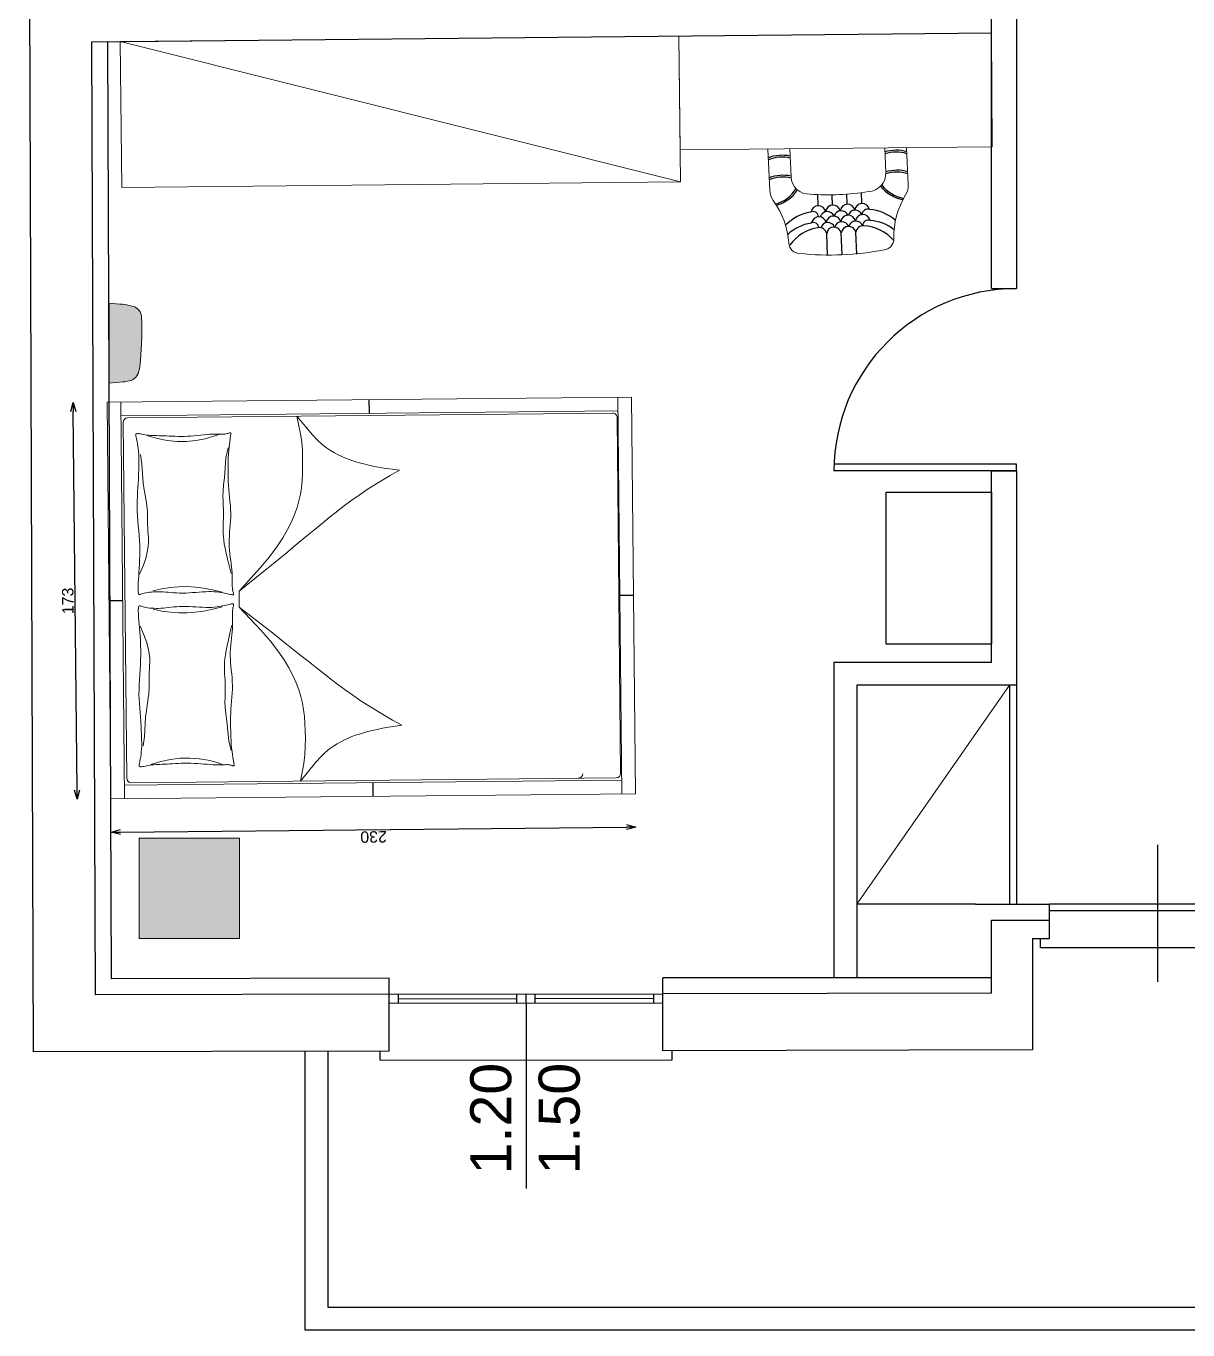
# Model space of a CAD drawing. Header units: centimetres. Extents: x 12341 to 13908, y -2402 to -1040.
# Drawn here: x 12341 to 12850, y -2402 to -1830 of the extents above; entities that cross this region are included whole.
import ezdxf

# ---------------------------------------------------------------- set-up
doc = ezdxf.new("R2010")
doc.units = ezdxf.units.CM
doc.linetypes.add('CONTINUA', pattern=[0])
for name, color, linetype in [('arredi', 2, 'Continuous'), ('ARREDO', 1, 'Continuous'), ('PROSP', 1, 'Continuous'), ('prosp1', 1, 'Continuous'), ('prospMURI', 7, 'Continuous'), ('RETINI', 254, 'Continuous'), ('retino_cristallo', 125, 'Continuous'), ('testi', 71, 'Continuous')]:
    doc.layers.add(name, color=color, linetype=linetype)
for name, color, linetype, lineweight in [('Linee-02', 1, 'Continuous', 9), ('Linee-04', 6, 'Continuous', 30), ('Quote', 5, 'Continuous', 5)]:
    doc.layers.add(name, color=color, linetype=linetype, lineweight=lineweight)
doc.styles.get("Standard").update_dxf_attribs({"font": 'verdana.ttf'})
doc.styles.add('stile1', font='arial.ttf')
doc.styles.add('testi-1', font='arial.ttf')
doc.dimstyles.new('INTERNE', dxfattribs={"dimtxt": 0.15, "dimasz": 0.25, "dimexe": 0.1, "dimexo": 0.5, "dimgap": 0.05, "dimtad": 0, "dimrnd": 0.01, "dimzin": 0, "dimdsep": 46, "dimtxsty": 'stile1', "dimblk": 'NONE', "dimcen": 0.09, "dimse1": 1, "dimse2": 1, "dimsd1": 1, "dimsd2": 1, "dimclrd": 1, "dimclrt": 1, "dimadec": 0, "dimazin": 0, "dimtfac": 1, "dimtofl": 0, "dimtmove": 0, "dimatfit": 3, "dimldrblk": 'NONE', "dimfxl": 1, "dimtolj": 1, "dimtzin": 0, "dimarcsym": 0})
doc.dimstyles.new('QE', dxfattribs={"dimtxt": 5, "dimasz": 4, "dimexe": 0.1, "dimexo": 0.2, "dimtad": 1, "dimtxsty": 'testi-1', "dimblk": 'OPEN30', "dimcen": 2, "dimse1": 1, "dimse2": 1, "dimadec": 1, "dimazin": 0, "dimtfac": 1, "dimtmove": 0, "dimatfit": 3, "dimfxl": 1, "dimarcsym": 0})

# ---------------------------------------------------------------- blocks, each defined once
blk = doc.blocks.new('*D282')
at = {"layer": 'Defpoints', "color": 0, "lineweight": 5, "transparency": 16777216}
for p in [(12376.7, -1836.76), (12390.02, -1836.71), (12378.2, -2247.77)]:
    blk.add_point(p, dxfattribs=at)
at = {"layer": 'Linee-04', "color": 1, "transparency": 16777216, "insert": (12391, -2103.82), "char_height": 0.15, "attachment_point": 5, "rotation": 90, "style": 'stile1'}
blk.add_mtext('\\A1;411.01', dxfattribs=at)
blk = doc.blocks.new('_None')
blk = doc.blocks.new('*D308')
at = {"layer": 'Defpoints', "color": 0, "lineweight": 5, "transparency": 16777216}
for p in [(12472.9, -2279.59), (12489.07, -2279.56), (12473.11, -2391.79)]:
    blk.add_point(p, dxfattribs=at)
at = {"layer": 'Quote', "color": 1, "transparency": 16777216, "insert": (12489.18, -2335.66), "char_height": 0.15, "attachment_point": 5, "rotation": 90, "style": 'stile1'}
blk.add_mtext('\\A1;1.10', dxfattribs=at)
blk = doc.blocks.new('_Open30')
at = {"color": 0, "linetype": 'ByBlock', "lineweight": -2}
for p, q in [((-1, 0.27), (0, 0)), ((0, 0), (-1, -0.27)), ((0, 0), (-1, 0))]:
    blk.add_line(p, q, dxfattribs=at)
blk = doc.blocks.new('*D206')
at = {"layer": 'Defpoints', "color": 0, "lineweight": 5, "transparency": 16777216}
for p in [(195.72, 214), (7.1, -16), (195.72, -16)]:
    blk.add_point(p, dxfattribs=at)
at = {"layer": 'testi', "color": 0, "lineweight": -2, "transparency": 16777216}
blk.add_line((7.1, 210), (7.1, -12), dxfattribs=at)
at = {"layer": 'testi', "color": 0, "lineweight": -2, "transparency": 16777216, "xscale": 4, "yscale": 4, "zscale": 4}
for p, rotation in [((7.1, 214), 90), ((7.1, -16), 270)]:
    blk.add_blockref('_Open30', p, dxfattribs=dict(at, rotation=rotation))
at = {"layer": 'testi', "color": 0, "transparency": 16777216, "insert": (3.92, 99), "char_height": 5, "attachment_point": 5, "rotation": 90, "style": 'testi-1'}
blk.add_mtext('230', dxfattribs=at)
blk = doc.blocks.new('*D242')
at = {"layer": 'Defpoints', "color": 0, "lineweight": 5, "transparency": 16777216}
for p in [(195.72, 228.86), (21.72, 214), (195.72, 214)]:
    blk.add_point(p, dxfattribs=at)
at = {"layer": 'testi', "color": 0, "lineweight": -2, "transparency": 16777216}
blk.add_line((25.72, 228.86), (191.72, 228.86), dxfattribs=at)
at = {"layer": 'testi', "color": 0, "lineweight": -2, "transparency": 16777216, "xscale": 4, "yscale": 4, "zscale": 4, "rotation": 180}
blk.add_blockref('_Open30', (21.72, 228.86), dxfattribs=at)
at = {"layer": 'testi', "color": 0, "lineweight": -2, "transparency": 16777216, "xscale": 4, "yscale": 4, "zscale": 4}
blk.add_blockref('_Open30', (195.72, 228.86), dxfattribs=at)
at = {"layer": 'testi', "color": 0, "transparency": 16777216, "insert": (108.72, 232.04), "char_height": 5, "attachment_point": 5, "style": 'testi-1'}
blk.add_mtext('173', dxfattribs=at)
blk = doc.blocks.new('A$C3387154C')
at = {"layer": 'Linee-02'}
for p, q in [((0, 198), (0, -14.62)), ((158, 200), (2, 200)), ((7.15, 194.45), (7, 194.32)), ((7.37, 194.51), (7.15, 194.45)), ((7.68, 194.52), (7.37, 194.51)), ((8.07, 194.47), (7.68, 194.52)), ((8.54, 194.38), (8.07, 194.47)), ((151.46, 194.38), (151.93, 194.47)), ((151.93, 194.47), (152.32, 194.52)), ((152.32, 194.52), (152.63, 194.51)), ((152.63, 194.51), (152.85, 194.45)), ((152.85, 194.45), (153, 194.32)), ((160, 198), (160, -14.62)), ((6.91, 194.11), (6.89, 193.81)), ((6.89, 193.81), (6.92, 193.42)), ((7, 194.32), (6.91, 194.11)), ((6.92, 193.42), (7, 192.96)), ((7, 192.96), (7.1, 192.43)), ((7.1, 192.43), (7.22, 191.84)), ((7.22, 191.84), (7.35, 191.18)), ((7.35, 191.18), (7.48, 190.48)), ((7.48, 190.48), (7.6, 189.73)), ((7.6, 189.73), (7.69, 188.94)), ((7.69, 188.94), (7.76, 188.12)), ((9.18, 185.02), (7.87, 189.32)), ((9.11, 194.25), (8.54, 194.38)), ((9.78, 194.11), (9.11, 194.25)), ((10.55, 193.95), (9.78, 194.11)), ((11.42, 193.79), (10.55, 193.95)), ((12.39, 193.63), (11.42, 193.79)), ((13.47, 193.49), (12.39, 193.63)), ((14.65, 193.38), (13.47, 193.49)), ((15.93, 193.3), (14.65, 193.38)), ((17.31, 193.27), (15.93, 193.3)), ((16.06, 192.61), (20.27, 192.03)), ((18.79, 193.29), (17.31, 193.27)), ((20.38, 193.37), (18.79, 193.29)), ((20.27, 192.03), (28.73, 191.53)), ((27.06, 193.5), (20.38, 193.37)), ((28.83, 193.66), (27.06, 193.5)), ((28.73, 191.53), (31.56, 191.1)), ((30.67, 193.82), (28.83, 193.66)), ((32.59, 193.99), (30.67, 193.82)), ((31.56, 191.1), (33.85, 190.73)), ((34.57, 194.12), (32.59, 193.99)), ((33.85, 190.73), (35.71, 190.43)), ((36.6, 194.22), (34.57, 194.12)), ((35.71, 190.43), (37.25, 190.19)), ((38.68, 194.26), (36.6, 194.22)), ((37.25, 190.19), (38.57, 190.01)), ((38.57, 190.01), (39.77, 189.88)), ((40.8, 194.22), (38.68, 194.26)), ((39.77, 189.88), (40.95, 189.8)), ((42.95, 194.13), (40.8, 194.22)), ((40.95, 189.8), (42.12, 189.76)), ((42.12, 189.76), (43.3, 189.75)), ((45.12, 193.99), (42.95, 194.13)), ((43.3, 189.75), (44.49, 189.75)), ((44.49, 189.75), (45.72, 189.75)), ((47.3, 193.83), (45.12, 193.99)), ((45.72, 189.75), (46.99, 189.73)), ((46.99, 189.73), (48.3, 189.69)), ((49.49, 193.67), (47.3, 193.83)), ((48.3, 189.69), (49.68, 189.61)), ((51.68, 193.51), (49.49, 193.67)), ((49.68, 189.61), (51.13, 189.5)), ((51.13, 189.5), (52.72, 189.41)), ((53.86, 193.39), (51.68, 193.51)), ((52.72, 189.41), (54.5, 189.41)), ((56.02, 193.31), (53.86, 193.39)), ((54.5, 189.41), (56.55, 189.58)), ((58.16, 193.29), (56.02, 193.31)), ((56.55, 189.58), (58.92, 190)), ((60.25, 193.32), (58.16, 193.29)), ((58.92, 190), (61.67, 190.73)), ((62.28, 193.39), (60.25, 193.32)), ((61.67, 190.73), (64.87, 191.86)), ((64.24, 193.5), (62.28, 193.39)), ((66.09, 193.62), (64.24, 193.5)), ((64.87, 191.86), (68.59, 193.45)), ((67.84, 193.75), (66.09, 193.62)), ((69.45, 193.88), (67.84, 193.75)), ((70.91, 194), (69.45, 193.88)), ((72.21, 194.09), (70.91, 194)), ((73.35, 194.15), (72.21, 194.09)), ((74.34, 194.19), (73.35, 194.15)), ((75.18, 194.2), (74.34, 194.19)), ((75.88, 194.19), (75.18, 194.2)), ((76.44, 194.15), (75.88, 194.19)), ((76.88, 194.09), (76.44, 194.15)), ((76.45, 188.38), (76.53, 189.28)), ((76.53, 189.28), (76.64, 190.12)), ((76.64, 190.12), (76.78, 190.88)), ((76.78, 190.88), (76.92, 191.54)), ((77.19, 194), (76.88, 194.09)), ((76.92, 191.54), (77.08, 192.11)), ((77.08, 192.11), (77.23, 192.58)), ((77.39, 193.88), (77.19, 194)), ((77.23, 192.58), (77.37, 192.97)), ((77.37, 192.97), (77.47, 193.28)), ((77.5, 193.73), (77.39, 193.88)), ((77.47, 193.28), (77.52, 193.53)), ((77.52, 193.53), (77.5, 193.73)), ((82.48, 193.53), (82.5, 193.73)), ((82.53, 193.28), (82.48, 193.53)), ((82.5, 193.73), (82.61, 193.88)), ((82.63, 192.97), (82.53, 193.28)), ((82.61, 193.88), (82.81, 194)), ((82.77, 192.58), (82.63, 192.97)), ((82.92, 192.11), (82.77, 192.58)), ((82.81, 194), (83.12, 194.09)), ((83.08, 191.54), (82.92, 192.11)), ((83.22, 190.88), (83.08, 191.54)), ((83.12, 194.09), (83.56, 194.15)), ((83.36, 190.12), (83.22, 190.88)), ((83.47, 189.28), (83.36, 190.12)), ((83.55, 188.38), (83.47, 189.28)), ((83.56, 194.15), (84.12, 194.19)), ((84.12, 194.19), (84.82, 194.2)), ((84.82, 194.2), (85.66, 194.19)), ((85.66, 194.19), (86.65, 194.15)), ((86.65, 194.15), (87.79, 194.09)), ((87.79, 194.09), (89.09, 194)), ((89.09, 194), (90.55, 193.88)), ((90.55, 193.88), (92.16, 193.75)), ((95.13, 191.86), (91.41, 193.45)), ((92.16, 193.75), (93.91, 193.62)), ((93.91, 193.62), (95.76, 193.5)), ((98.33, 190.73), (95.13, 191.86)), ((95.76, 193.5), (97.72, 193.39)), ((97.72, 193.39), (99.75, 193.32)), ((101.08, 190), (98.33, 190.73)), ((99.75, 193.32), (101.84, 193.29)), ((103.45, 189.58), (101.08, 190)), ((101.84, 193.29), (103.97, 193.31)), ((105.5, 189.41), (103.45, 189.58)), ((103.97, 193.31), (106.14, 193.39)), ((107.28, 189.41), (105.5, 189.41)), ((106.14, 193.39), (108.32, 193.51)), ((108.87, 189.5), (107.28, 189.41)), ((108.32, 193.51), (110.51, 193.67)), ((110.32, 189.61), (108.87, 189.5)), ((111.7, 189.69), (110.32, 189.61)), ((110.51, 193.67), (112.7, 193.83)), ((113.01, 189.73), (111.7, 189.69)), ((112.7, 193.83), (114.88, 193.99)), ((114.28, 189.75), (113.01, 189.73)), ((115.51, 189.75), (114.28, 189.75)), ((114.88, 193.99), (117.05, 194.13)), ((116.7, 189.75), (115.51, 189.75)), ((117.88, 189.76), (116.7, 189.75)), ((117.05, 194.13), (119.2, 194.22)), ((119.05, 189.8), (117.88, 189.76)), ((120.23, 189.88), (119.05, 189.8)), ((119.2, 194.22), (121.32, 194.26)), ((121.43, 190.01), (120.23, 189.88)), ((121.32, 194.26), (123.4, 194.22)), ((122.75, 190.19), (121.43, 190.01)), ((124.29, 190.43), (122.75, 190.19)), ((123.4, 194.22), (125.43, 194.12)), ((126.15, 190.73), (124.29, 190.43)), ((125.43, 194.12), (127.41, 193.99)), ((128.44, 191.1), (126.15, 190.73)), ((127.41, 193.99), (129.33, 193.82)), ((131.27, 191.53), (128.44, 191.1)), ((129.33, 193.82), (131.17, 193.66)), ((131.17, 193.66), (132.94, 193.5)), ((139.73, 192.03), (131.27, 191.53)), ((132.94, 193.5), (139.62, 193.37)), ((139.62, 193.37), (141.21, 193.29)), ((143.94, 192.61), (139.73, 192.03)), ((141.21, 193.29), (142.69, 193.27)), ((142.69, 193.27), (144.07, 193.3)), ((144.07, 193.3), (145.35, 193.38)), ((145.35, 193.38), (146.53, 193.49)), ((146.53, 193.49), (147.61, 193.63)), ((147.61, 193.63), (148.58, 193.79)), ((148.58, 193.79), (149.45, 193.95)), ((149.45, 193.95), (150.22, 194.11)), ((150.22, 194.11), (150.89, 194.25)), ((150.82, 185.02), (152.13, 189.32)), ((150.89, 194.25), (151.46, 194.38)), ((152.31, 188.94), (152.24, 188.12)), ((152.4, 189.73), (152.31, 188.94)), ((152.52, 190.48), (152.4, 189.73)), ((152.65, 191.18), (152.52, 190.48)), ((152.78, 191.84), (152.65, 191.18)), ((152.9, 192.43), (152.78, 191.84)), ((153, 192.96), (152.9, 192.43)), ((153, 194.32), (153.09, 194.11)), ((153.08, 193.42), (153, 192.96)), ((153.11, 193.81), (153.08, 193.42)), ((153.09, 194.11), (153.11, 193.81)), ((7.76, 188.12), (7.81, 187.25)), ((7.81, 187.25), (7.85, 186.33)), ((7.85, 186.33), (7.89, 185.38)), ((7.89, 185.38), (7.93, 184.37)), ((7.93, 184.37), (7.96, 183.32)), ((7.96, 183.32), (8.01, 182.22)), ((10.05, 180.74), (9.18, 185.02)), ((75.16, 183.82), (74.6, 180.09)), ((75.97, 187.71), (75.16, 183.82)), ((76.35, 186.41), (76.38, 187.42)), ((76.35, 185.36), (76.35, 186.41)), ((76.38, 184.3), (76.35, 185.36)), ((76.38, 187.42), (76.45, 188.38)), ((76.45, 183.21), (76.38, 184.3)), ((76.54, 182.11), (76.45, 183.21)), ((83.46, 182.11), (83.55, 183.21)), ((83.62, 187.42), (83.55, 188.38)), ((83.55, 183.21), (83.62, 184.3)), ((83.65, 186.41), (83.62, 187.42)), ((83.62, 184.3), (83.65, 185.36)), ((83.65, 185.36), (83.65, 186.41)), ((84.03, 187.71), (84.84, 183.82)), ((84.84, 183.82), (85.4, 180.09)), ((149.95, 180.74), (150.82, 185.02)), ((152.04, 183.32), (151.99, 182.22)), ((152.07, 184.37), (152.04, 183.32)), ((152.11, 185.38), (152.07, 184.37)), ((152.15, 186.33), (152.11, 185.38)), ((152.19, 187.25), (152.15, 186.33)), ((152.24, 188.12), (152.19, 187.25)), ((8.01, 182.22), (8.07, 181.06)), ((8.07, 181.06), (8.13, 179.86)), ((8.13, 179.86), (8.19, 178.62)), ((8.19, 178.62), (8.25, 177.33)), ((8.25, 177.33), (8.3, 176.01)), ((10.5, 176.5), (10.05, 180.74)), ((74.6, 180.09), (74.29, 176.45)), ((76.66, 180.98), (76.54, 182.11)), ((76.77, 179.82), (76.66, 180.98)), ((76.88, 178.62), (76.77, 179.82)), ((76.98, 177.38), (76.88, 178.62)), ((77.04, 176.08), (76.98, 177.38)), ((82.96, 176.08), (83.02, 177.38)), ((83.02, 177.38), (83.12, 178.62)), ((83.12, 178.62), (83.23, 179.82)), ((83.23, 179.82), (83.34, 180.98)), ((83.34, 180.98), (83.46, 182.11)), ((85.4, 180.09), (85.71, 176.45)), ((149.5, 176.5), (149.95, 180.74)), ((151.75, 177.33), (151.7, 176.01)), ((151.81, 178.62), (151.75, 177.33)), ((151.87, 179.86), (151.81, 178.62)), ((151.93, 181.06), (151.87, 179.86)), ((151.99, 182.22), (151.93, 181.06)), ((8.29, 171.83), (8.22, 170.39)), ((8.32, 173.25), (8.29, 171.83)), ((8.3, 176.01), (8.32, 174.64)), ((8.32, 174.64), (8.32, 173.25)), ((10.2, 168.2), (10.54, 172.31)), ((10.54, 172.31), (10.5, 176.5)), ((74.29, 176.45), (74.23, 172.85)), ((74.23, 172.85), (74.45, 169.21)), ((76.9, 170.38), (76.98, 171.86)), ((76.98, 171.86), (77.04, 173.32)), ((77.07, 174.73), (77.04, 176.08)), ((77.04, 173.32), (77.07, 174.73)), ((82.93, 174.73), (82.96, 176.08)), ((82.96, 173.32), (82.93, 174.73)), ((83.02, 171.86), (82.96, 173.32)), ((83.1, 170.38), (83.02, 171.86)), ((85.77, 172.85), (85.55, 169.21)), ((85.71, 176.45), (85.77, 172.85)), ((149.46, 172.31), (149.5, 176.5)), ((149.8, 168.2), (149.46, 172.31)), ((151.7, 176.01), (151.68, 174.64)), ((151.68, 174.64), (151.68, 173.25)), ((151.68, 173.25), (151.71, 171.83)), ((151.71, 171.83), (151.78, 170.39)), ((7.88, 166.07), (7.75, 164.7)), ((8.01, 167.49), (7.88, 166.07)), ((8.12, 168.93), (8.01, 167.49)), ((8.22, 170.39), (8.12, 168.93)), ((9.49, 164.19), (10.2, 168.2)), ((74.45, 169.21), (74.94, 165.46)), ((76.55, 164.57), (76.61, 165.97)), ((76.61, 165.97), (76.7, 167.41)), ((76.7, 167.41), (76.8, 168.89)), ((76.8, 168.89), (76.9, 170.38)), ((83.2, 168.89), (83.1, 170.38)), ((83.3, 167.41), (83.2, 168.89)), ((83.39, 165.97), (83.3, 167.41)), ((83.45, 164.57), (83.39, 165.97)), ((85.55, 169.21), (85.06, 165.46)), ((150.51, 164.19), (149.8, 168.2)), ((151.78, 170.39), (151.88, 168.93)), ((151.88, 168.93), (151.99, 167.49)), ((151.99, 167.49), (152.12, 166.07)), ((152.12, 166.07), (152.25, 164.7)), ((7.47, 161.03), (7.44, 160.01)), ((7.54, 162.16), (7.47, 161.03)), ((7.47, 157.63), (8.44, 160.29)), ((7.64, 163.39), (7.54, 162.16)), ((7.75, 164.7), (7.64, 163.39)), ((8.44, 160.29), (9.49, 164.19)), ((74.94, 165.46), (75.72, 161.54)), ((75.72, 161.54), (76.8, 157.37)), ((76.53, 163.25), (76.55, 164.57)), ((76.55, 162.01), (76.53, 163.25)), ((76.62, 160.86), (76.55, 162.01)), ((76.72, 159.8), (76.62, 160.86)), ((84.28, 161.54), (83.2, 157.37)), ((83.28, 159.8), (83.38, 160.86)), ((83.38, 160.86), (83.45, 162.01)), ((83.47, 163.25), (83.45, 164.57)), ((83.45, 162.01), (83.47, 163.25)), ((85.06, 165.46), (84.28, 161.54)), ((151.56, 160.29), (150.51, 164.19)), ((152.53, 157.63), (151.56, 160.29)), ((152.25, 164.7), (152.36, 163.39)), ((152.36, 163.39), (152.46, 162.16)), ((152.46, 162.16), (152.53, 161.03)), ((152.53, 161.03), (152.56, 160.01)), ((7.31, 154.45), (7.21, 154.09)), ((7.41, 154.85), (7.31, 154.45)), ((7.48, 155.29), (7.41, 154.85)), ((7.44, 160.01), (7.44, 159.1)), ((7.44, 159.1), (7.45, 158.28)), ((7.45, 158.28), (7.47, 157.55)), ((7.47, 157.55), (7.5, 156.89)), ((7.51, 155.78), (7.48, 155.29)), ((7.5, 156.89), (7.51, 156.31)), ((7.51, 156.31), (7.51, 155.78)), ((17.92, 155.12), (13.62, 154.07)), ((26.62, 155.84), (17.92, 155.12)), ((29.82, 156.28), (26.62, 155.84)), ((32.56, 156.52), (29.82, 156.28)), ((34.92, 156.59), (32.56, 156.52)), ((36.97, 156.55), (34.92, 156.59)), ((38.78, 156.47), (36.97, 156.55)), ((40.4, 156.4), (38.78, 156.47)), ((41.92, 156.38), (40.4, 156.4)), ((43.34, 156.41), (41.92, 156.38)), ((44.69, 156.46), (43.34, 156.41)), ((46, 156.54), (44.69, 156.46)), ((47.27, 156.61), (46, 156.54)), ((48.54, 156.67), (47.27, 156.61)), ((49.82, 156.7), (48.54, 156.67)), ((51.13, 156.68), (49.82, 156.7)), ((52.49, 156.59), (51.13, 156.68)), ((53.97, 156.43), (52.49, 156.59)), ((55.62, 156.19), (53.97, 156.43)), ((57.51, 155.84), (55.62, 156.19)), ((59.69, 155.39), (57.51, 155.84)), ((62.23, 154.82), (59.69, 155.39)), ((65.18, 154.12), (62.23, 154.82)), ((76.85, 158.81), (76.72, 159.8)), ((77, 157.9), (76.85, 158.81)), ((77.16, 157.06), (77, 157.9)), ((77.33, 156.3), (77.16, 157.06)), ((77.48, 155.6), (77.33, 156.3)), ((77.63, 154.96), (77.48, 155.6)), ((77.76, 154.4), (77.63, 154.96)), ((82.24, 154.4), (82.37, 154.96)), ((82.37, 154.96), (82.52, 155.6)), ((82.52, 155.6), (82.67, 156.3)), ((82.67, 156.3), (82.84, 157.06)), ((82.84, 157.06), (83, 157.9)), ((83, 157.9), (83.15, 158.81)), ((83.15, 158.81), (83.28, 159.8)), ((94.82, 154.12), (97.77, 154.82)), ((97.77, 154.82), (100.31, 155.39)), ((100.31, 155.39), (102.49, 155.84)), ((102.49, 155.84), (104.38, 156.19)), ((104.38, 156.19), (106.03, 156.43)), ((106.03, 156.43), (107.51, 156.59)), ((107.51, 156.59), (108.87, 156.68)), ((108.87, 156.68), (110.18, 156.7)), ((110.18, 156.7), (111.46, 156.67)), ((111.46, 156.67), (112.73, 156.61)), ((112.73, 156.61), (114, 156.54)), ((114, 156.54), (115.31, 156.46)), ((115.31, 156.46), (116.66, 156.41)), ((116.66, 156.41), (118.08, 156.38)), ((118.08, 156.38), (119.6, 156.4)), ((119.6, 156.4), (121.22, 156.47)), ((121.22, 156.47), (123.03, 156.55)), ((123.03, 156.55), (125.08, 156.59)), ((125.08, 156.59), (127.44, 156.52)), ((127.44, 156.52), (130.18, 156.28)), ((130.18, 156.28), (133.37, 155.84)), ((133.37, 155.84), (142.08, 155.12)), ((142.08, 155.12), (146.38, 154.07)), ((152.5, 156.89), (152.49, 156.31)), ((152.49, 156.31), (152.49, 155.78)), ((152.49, 155.78), (152.52, 155.29)), ((152.53, 157.55), (152.5, 156.89)), ((152.52, 155.29), (152.59, 154.85)), ((152.55, 158.28), (152.53, 157.55)), ((152.56, 159.1), (152.55, 158.28)), ((152.56, 160.01), (152.56, 159.1)), ((152.59, 154.85), (152.69, 154.45)), ((152.69, 154.45), (152.79, 154.09)), ((6.94, 153.27), (6.91, 153.1)), ((6.91, 153.1), (6.93, 152.97)), ((6.93, 152.97), (7.02, 152.89)), ((7.01, 153.5), (6.94, 153.27)), ((7.1, 153.77), (7.01, 153.5)), ((7.02, 152.89), (7.18, 152.86)), ((7.21, 154.09), (7.1, 153.77)), ((7.18, 152.86), (7.44, 152.87)), ((7.44, 152.87), (7.82, 152.92)), ((7.82, 152.92), (8.32, 153)), ((8.32, 153), (8.97, 153.1)), ((8.97, 153.1), (9.77, 153.23)), ((9.77, 153.23), (10.75, 153.38)), ((10.75, 153.38), (11.92, 153.54)), ((11.92, 153.54), (13.26, 153.7)), ((13.26, 153.7), (14.73, 153.86)), ((14.73, 153.86), (16.32, 154)), ((16.32, 154), (18, 154.11)), ((18, 154.11), (19.74, 154.19)), ((19.74, 154.19), (26.52, 154.23)), ((26.52, 154.23), (28.32, 154.21)), ((28.32, 154.21), (30.11, 154.13)), ((30.11, 154.13), (31.88, 154)), ((31.88, 154), (33.64, 153.85)), ((33.64, 153.85), (35.39, 153.68)), ((35.39, 153.68), (37.12, 153.52)), ((37.12, 153.52), (38.84, 153.39)), ((38.84, 153.39), (40.55, 153.29)), ((40.55, 153.29), (42.25, 153.26)), ((42.25, 153.26), (43.93, 153.29)), ((43.93, 153.29), (45.6, 153.39)), ((45.6, 153.39), (47.26, 153.52)), ((47.26, 153.52), (48.91, 153.67)), ((48.91, 153.67), (50.54, 153.82)), ((50.54, 153.82), (52.16, 153.95)), ((52.16, 153.95), (53.77, 154.05)), ((53.77, 154.05), (55.36, 154.08)), ((55.36, 154.08), (56.94, 154.05)), ((56.94, 154.05), (58.5, 153.95)), ((58.5, 153.95), (60.04, 153.81)), ((60.04, 153.81), (61.54, 153.64)), ((61.54, 153.64), (63.01, 153.46)), ((63.01, 153.46), (64.43, 153.28)), ((64.43, 153.28), (65.8, 153.12)), ((76.53, 149.91), (65.08, 135.51)), ((68.61, 153.27), (65.18, 154.12)), ((65.8, 153.12), (67.11, 153)), ((76.53, 149.91), (66.24, 140.4)), ((67.11, 153), (68.35, 152.92)), ((68.35, 152.92), (69.53, 152.88)), ((69.53, 152.88), (70.65, 152.87)), ((70.65, 152.87), (71.68, 152.88)), ((71.68, 152.88), (72.64, 152.89)), ((72.64, 152.89), (73.52, 152.9)), ((73.52, 152.9), (74.32, 152.9)), ((74.32, 152.9), (75.03, 152.86)), ((75.03, 152.86), (75.65, 152.79)), ((75.65, 152.79), (76.19, 152.7)), ((76.19, 152.7), (76.64, 152.6)), ((83.47, 149.91), (76.53, 149.91)), ((76.64, 152.6), (77.03, 152.5)), ((77.03, 152.5), (77.34, 152.43)), ((77.34, 152.43), (77.58, 152.38)), ((77.58, 152.38), (77.77, 152.39)), ((77.87, 153.89), (77.76, 154.4)), ((77.77, 152.39), (77.9, 152.45)), ((77.95, 153.46), (77.87, 153.89)), ((77.9, 152.45), (77.97, 152.59)), ((77.99, 153.1), (77.95, 153.46)), ((77.97, 152.59), (78, 152.81)), ((78, 152.81), (77.99, 153.1)), ((82, 152.81), (82.01, 153.1)), ((82.03, 152.59), (82, 152.81)), ((82.01, 153.1), (82.05, 153.46)), ((82.1, 152.45), (82.03, 152.59)), ((82.05, 153.46), (82.13, 153.89)), ((82.23, 152.39), (82.1, 152.45)), ((82.13, 153.89), (82.24, 154.4)), ((82.42, 152.38), (82.23, 152.39)), ((82.66, 152.43), (82.42, 152.38)), ((82.97, 152.5), (82.66, 152.43)), ((83.36, 152.6), (82.97, 152.5)), ((83.81, 152.7), (83.36, 152.6)), ((83.47, 149.91), (88.97, 142.98)), ((83.47, 149.91), (93.76, 140.4)), ((84.35, 152.79), (83.81, 152.7)), ((84.97, 152.86), (84.35, 152.79)), ((85.68, 152.9), (84.97, 152.86)), ((86.48, 152.9), (85.68, 152.9)), ((87.36, 152.89), (86.48, 152.9)), ((88.32, 152.88), (87.36, 152.89)), ((89.35, 152.87), (88.32, 152.88)), ((90.46, 152.88), (89.35, 152.87)), ((91.65, 152.92), (90.46, 152.88)), ((91.39, 153.27), (94.82, 154.12)), ((92.89, 153), (91.65, 152.92)), ((94.2, 153.12), (92.89, 153)), ((95.57, 153.28), (94.2, 153.12)), ((96.99, 153.46), (95.57, 153.28)), ((98.46, 153.64), (96.99, 153.46)), ((99.96, 153.81), (98.46, 153.64)), ((101.5, 153.95), (99.96, 153.81)), ((103.06, 154.05), (101.5, 153.95)), ((104.64, 154.08), (103.06, 154.05)), ((106.23, 154.05), (104.64, 154.08)), ((107.84, 153.95), (106.23, 154.05)), ((109.46, 153.82), (107.84, 153.95)), ((111.09, 153.67), (109.46, 153.82)), ((112.74, 153.52), (111.09, 153.67)), ((114.4, 153.39), (112.74, 153.52)), ((116.07, 153.29), (114.4, 153.39)), ((117.75, 153.26), (116.07, 153.29)), ((119.45, 153.29), (117.75, 153.26)), ((121.16, 153.39), (119.45, 153.29)), ((122.88, 153.52), (121.16, 153.39)), ((124.61, 153.68), (122.88, 153.52)), ((126.36, 153.85), (124.61, 153.68)), ((128.12, 154), (126.36, 153.85)), ((129.89, 154.13), (128.12, 154)), ((131.68, 154.21), (129.89, 154.13)), ((133.48, 154.23), (131.68, 154.21)), ((140.26, 154.19), (133.48, 154.23)), ((142, 154.11), (140.26, 154.19)), ((143.68, 154), (142, 154.11)), ((145.27, 153.86), (143.68, 154)), ((146.74, 153.7), (145.27, 153.86)), ((148.08, 153.54), (146.74, 153.7)), ((149.25, 153.38), (148.08, 153.54)), ((150.23, 153.23), (149.25, 153.38)), ((151.03, 153.1), (150.23, 153.23)), ((151.68, 153), (151.03, 153.1)), ((152.18, 152.92), (151.68, 153)), ((152.56, 152.87), (152.18, 152.92)), ((152.82, 152.86), (152.56, 152.87)), ((152.79, 154.09), (152.9, 153.77)), ((152.98, 152.89), (152.82, 152.86)), ((152.9, 153.77), (152.99, 153.5)), ((153.07, 152.97), (152.98, 152.89)), ((152.99, 153.5), (153.06, 153.27)), ((153.06, 153.27), (153.09, 153.1)), ((153.09, 153.1), (153.07, 152.97)), ((88.97, 142.98), (94.92, 135.51)), ((66.24, 140.4), (61.51, 136.4)), ((93.76, 140.4), (98.49, 136.4)), ((57.21, 133.13), (53.28, 130.49)), ((61.51, 136.4), (57.21, 133.13)), ((65.08, 135.51), (60.12, 129.33)), ((94.92, 135.51), (99.88, 129.33)), ((98.49, 136.4), (102.79, 133.13)), ((102.79, 133.13), (106.72, 130.49)), ((46.28, 126.66), (43.09, 125.27)), ((49.66, 128.37), (46.28, 126.66)), ((53.28, 130.49), (49.66, 128.37)), ((60.12, 129.33), (56, 124.21)), ((99.88, 129.33), (104, 124.21)), ((106.72, 130.49), (110.34, 128.37)), ((110.34, 128.37), (113.72, 126.66)), ((113.72, 126.66), (116.91, 125.27)), ((7.67, 122.26), (0, 123.77)), ((0, 123.77), (8.19, 117.01)), ((11.43, 121.79), (7.67, 122.26)), ((15.09, 121.55), (11.43, 121.79)), ((18.61, 121.48), (15.09, 121.55)), ((21.97, 121.52), (18.61, 121.48)), ((25.17, 121.63), (21.97, 121.52)), ((28.23, 121.83), (25.17, 121.63)), ((31.2, 122.16), (28.23, 121.83)), ((34.13, 122.63), (31.2, 122.16)), ((37.06, 123.28), (34.13, 122.63)), ((40.03, 124.15), (37.06, 123.28)), ((43.09, 125.27), (40.03, 124.15)), ((56, 124.21), (52.54, 119.94)), ((104, 124.21), (107.46, 119.94)), ((116.91, 125.27), (119.97, 124.15)), ((119.97, 124.15), (122.94, 123.28)), ((122.94, 123.28), (125.87, 122.63)), ((125.87, 122.63), (128.8, 122.16)), ((128.8, 122.16), (131.77, 121.83)), ((131.77, 121.83), (134.83, 121.63)), ((134.83, 121.63), (138.03, 121.52)), ((138.03, 121.52), (141.39, 121.48)), ((141.39, 121.48), (144.91, 121.55)), ((144.91, 121.55), (148.57, 121.79)), ((148.57, 121.79), (152.33, 122.26)), ((160, 123.77), (151.81, 117.01)), ((152.33, 122.26), (160, 123.77)), ((5, 119.63), (5.28, 119.42)), ((8.19, 117.01), (10.55, 114.82)), ((10.55, 114.82), (12.44, 112.8)), ((49.6, 116.3), (47, 113.08)), ((52.54, 119.94), (49.6, 116.3)), ((107.46, 119.94), (110.4, 116.3)), ((110.4, 116.3), (113, 113.08)), ((149.45, 114.82), (147.56, 112.8)), ((151.81, 117.01), (149.45, 114.82)), ((155, 119.63), (154.72, 119.42)), ((12.44, 112.8), (13.94, 110.93)), ((13.94, 110.93), (15.16, 109.18)), ((15.16, 109.18), (16.18, 107.51)), ((44.58, 110.05), (42.21, 107.03)), ((47, 113.08), (44.58, 110.05)), ((113, 113.08), (115.42, 110.05)), ((115.42, 110.05), (117.79, 107.03)), ((144.84, 109.18), (143.82, 107.51)), ((146.06, 110.93), (144.84, 109.18)), ((147.56, 112.8), (146.06, 110.93)), ((16.18, 107.51), (17.07, 105.89)), ((17.07, 105.89), (17.87, 104.3)), ((17.87, 104.3), (18.59, 102.72)), ((39.81, 103.89), (37.37, 100.55)), ((42.21, 107.03), (39.81, 103.89)), ((117.79, 107.03), (120.19, 103.89)), ((120.19, 103.89), (122.63, 100.55)), ((142.13, 104.3), (141.41, 102.72)), ((142.93, 105.89), (142.13, 104.3)), ((143.82, 107.51), (142.93, 105.89)), ((18.59, 102.72), (19.24, 101.12)), ((19.24, 101.12), (19.82, 99.48)), ((19.82, 99.48), (20.37, 97.79)), ((20.37, 97.79), (20.88, 96.01)), ((37.37, 100.55), (34.83, 96.9)), ((122.63, 100.55), (125.17, 96.9)), ((139.63, 97.79), (139.12, 96.01)), ((140.18, 99.48), (139.63, 97.79)), ((140.76, 101.12), (140.18, 99.48)), ((141.41, 102.72), (140.76, 101.12)), ((20.88, 96.01), (21.37, 94.12)), ((21.37, 94.12), (21.86, 92.1)), ((21.86, 92.1), (22.33, 89.93)), ((32.17, 92.86), (29.35, 88.34)), ((34.83, 96.9), (32.17, 92.86)), ((125.17, 96.9), (127.83, 92.86)), ((127.83, 92.86), (130.65, 88.34)), ((138.14, 92.1), (137.67, 89.93)), ((138.63, 94.12), (138.14, 92.1)), ((139.12, 96.01), (138.63, 94.12)), ((22.33, 89.93), (22.79, 87.56)), ((22.79, 87.56), (23.23, 84.96)), ((29.35, 88.34), (26.34, 83.23)), ((130.65, 88.34), (133.66, 83.23)), ((137.21, 87.56), (136.77, 84.96)), ((137.67, 89.93), (137.21, 87.56)), ((23.23, 84.96), (23.65, 82.11)), ((23.65, 82.11), (24.02, 79.11)), ((26.34, 83.23), (24.02, 79.11)), ((133.66, 83.23), (135.98, 79.11)), ((136.35, 82.11), (135.98, 79.11)), ((136.77, 84.96), (136.35, 82.11)), ((2, -16.62), (158, -16.62))]:
    blk.add_line(p, q, dxfattribs=at)
for centre, start, end in [((2, 198), 90, 180), ((158, 198), 0, 90), ((2, 2), 180, 270), ((2, -14.62), 180, 270), ((158, -14.62), 270, 0)]:
    blk.add_arc(centre, 2, start, end, dxfattribs=at)
blk = doc.blocks.new('1ca70615-2f48-4e9c-bfd9-839c2123e754')
blk.add_polyline3d([(0.0383, 0.0626, 0), (0.042, 0.1095, 0), (-0.3081, 0.1095, 0), (-0.3059, 0.0788, 0), (-0.3032, 0.0481, 0), (-0.302, 0.0384, 0), (-0.3003, 0.0287, 0), (-0.2981, 0.0191, 0), (-0.2962, 0.013, 0), (-0.2936, 0.0071, 0), (-0.2903, 0.0017, 0), (-0.2864, -0.0034, 0), (-0.2819, -0.008, 0), (-0.2769, -0.012, 0), (-0.2715, -0.0154, 0), (-0.2713, -0.0154, 0), (-0.271, -0.0156, 0), (-0.2627, -0.0191, 0), (-0.2542, -0.0219, 0), (-0.2454, -0.0239, 0), (-0.2365, -0.0252, 0), (-0.2361, -0.0253, 0), (-0.235, -0.0254, 0), (-0.2098, -0.028, 0), (-0.1846, -0.0302, 0), (-0.1593, -0.0318, 0), (-0.1341, -0.033, 0), (-0.1329, -0.033, 0), (-0.1316, -0.0331, 0), (-0.1095, -0.0343, 0), (-0.0874, -0.0349, 0), (-0.0653, -0.035, 0), (-0.0432, -0.0345, 0), (-0.0211, -0.0334, 0), (-0.0198, -0.0333, 0), (-0.0193, -0.0333, 0), (-0.0129, -0.0327, 0), (-0.0068, -0.0313, 0), (-0.0008, -0.0291, 0), (0.0049, -0.0263, 0), (0.0101, -0.0227, 0), (0.0149, -0.0185, 0), (0.0192, -0.0138, 0), (0.0228, -0.0086, 0), (0.0257, -0.003, 0), (0.0279, 0.003, 0), (0.028, 0.0031, 0), (0.0312, 0.0148, 0), (0.0338, 0.0266, 0), (0.0359, 0.0385, 0), (0.0374, 0.0505, 0), (0.0383, 0.0626, 0)])
blk.add_point((-0.133, 0.1095))
blk = doc.blocks.new('A$C2DA35D94')
at = {"layer": 'Linee-02', "lineweight": 18}
for p, q in [((21.723, 214), (21.723, -16)), ((195.723, 214), (21.723, 214)), ((195.723, 214), (195.723, -16)), ((195.723, 208), (21.723, 208)), ((27.723, 208), (27.723, -10)), ((189.723, 208), (189.723, -10)), ((21.723, -10), (195.723, -10)), ((21.723, -16), (195.723, -16))]:
    blk.add_line(p, q, dxfattribs=at)
at = {"layer": 'RETINI'}
for p, q in [((108.723, 214), (108.723, 208)), ((21.723, 99), (27.723, 99)), ((189.723, 99), (195.723, 99)), ((108.723, -16), (108.723, -10))]:
    blk.add_line(p, q, dxfattribs=at)
at = {"layer": 'testi'}
dim = blk.add_linear_dim(base=(195.723, 228.859), p1=(21.723, 214), p2=(195.723, 214), text='173', dimstyle='QE', dxfattribs=at)
dim.commit()
dim.dimension.update_dxf_attribs({"geometry": '*D242', "text_midpoint": (108.723, 232.039)})
dim = blk.add_linear_dim(base=(7.104, -16), p1=(195.723, 214), p2=(195.723, -16), angle=90, dimstyle='QE', dxfattribs=at)
dim.commit()
dim.dimension.update_dxf_attribs({"geometry": '*D206', "text_midpoint": (3.925, 99)})

msp = doc.modelspace()

# ---------------------------------------------------------------- hatches: boundary and pattern name
at = {"layer": 'arredi', "true_color": 0x636466}
for points in [[(12391.63, -1964.404), (12391.636, -1962.191), (12391.584, -1959.979), (12391.476, -1957.769), (12391.462, -1957.549), (12391.404, -1956.956), (12391.265, -1956.337), (12391.05, -1955.74), (12390.763, -1955.174), (12390.408, -1954.647), (12389.99, -1954.169), (12389.517, -1953.746), (12388.995, -1953.385), (12388.432, -1953.091), (12387.838, -1952.87), (12387.824, -1952.865), (12386.657, -1952.544), (12385.476, -1952.279), (12384.283, -1952.071), (12383.082, -1951.92), (12381.875, -1951.827), (12377.185, -1951.467), (12377.185, -1968.967), (12377.249, -1986.463), (12380.256, -1986.253), (12383.323, -1985.978), (12384.3, -1985.864), (12385.269, -1985.694), (12386.227, -1985.47), (12386.838, -1985.281), (12387.422, -1985.02), (12387.97, -1984.693), (12388.477, -1984.302), (12388.933, -1983.855), (12389.333, -1983.356), (12389.672, -1982.814), (12389.681, -1982.797), (12389.696, -1982.765), (12390.048, -1981.936), (12390.327, -1981.08), (12390.531, -1980.203), (12390.657, -1979.33), (12390.677, -1979.157), (12390.94, -1976.642), (12391.155, -1974.121), (12391.32, -1971.597), (12391.435, -1969.07), (12391.439, -1968.953), (12391.448, -1968.825), (12391.567, -1966.615)], [(12434.472, -2186.117), (12390.472, -2186.117), (12390.472, -2230.117), (12434.472, -2230.117)]]:
    msp.add_hatch(color=251, dxfattribs=at).paths.add_polyline_path(points)

# ---------------------------------------------------------------- linework, layer by layer
at = {"layer": 'ARREDO'}
msp.add_lwpolyline([(12764.227, -2100.962), (12718.027, -2100.962), (12718.027, -2034.262), (12764.227, -2034.262), (12764.227, -2100.962)], dxfattribs=at)
at = {"layer": 'Linee-02', "lineweight": 5}
for p, q in [((12382.127, -1836.66), (12627.746, -1898.241)), ((12705.108, -2215.037), (12772.108, -2119.037)), ((12775.108, -2119.037), (12705.108, -2119.037)), ((12775.108, -2215.037), (12775.108, -2119.037)), ((12378.037, -2168.849), (12608.026, -2166.582))]:
    msp.add_line(p, q, dxfattribs=at)
at = {"layer": 'Linee-02'}
for p, q in [((12666.955, -1902.057), (12666.154, -1883.861)), ((12675.76, -1883.767), (12676.296, -1895.96)), ((12717.856, -1894.133), (12717.382, -1883.356)), ((12727.696, -1899.386), (12726.987, -1883.262))]:
    msp.add_line(p, q, dxfattribs=at)
at = {"layer": 'Linee-02', "lineweight": 5}
for points in [[(12382.758, -1900.657), (12382.127, -1836.66), (12627.115, -1834.245), (12627.746, -1898.241), (12382.758, -1900.657)], [(12627.115, -1834.245), (12764.227, -1832.893), (12764.434, -1882.892), (12627.608, -1884.241), (12627.115, -1834.245)], [(12390.472, -2186.117), (12390.472, -2230.117), (12434.472, -2230.117), (12434.472, -2186.117), (12390.472, -2186.117)]]:
    msp.add_lwpolyline(points, dxfattribs=at)
at = {"layer": 'Linee-02'}
for centre, radius, start, end in [((12684.288, -1895.609), 8, 182.51831, 272.51831), ((12709.863, -1894.484), 8, 272.51831, 2.51831), ((12674.947, -1901.705), 8, 182.51831, 216.33416), ((12692.945, -1801.137), 102.8, 265.36564, 279.67098), ((12756.956, -1922.384), 35.596, 148.70245, 181.20348), ((12719.704, -1899.737), 8, 328.70245, 2.51831), ((12639.827, -1927.536), 35.596, 3.83313, 36.33416), ((12680.133, -1924.835), 4.8, 183.83313, 268.8472), ((12716.569, -1923.233), 4.8, 276.18942, 1.20348), ((12693.174, -1806.33), 124.002, 263.91826, 281.11835)]:
    msp.add_arc(centre, radius, start, end, dxfattribs=at)
at = {"layer": 'Linee-04'}
for p, q in [((12344.109, -2279.831), (12340.805, -1374.785)), ((12764.227, -1945.037), (12764.227, -1711.783)), ((12775.108, -1711.783), (12775.108, -1945.037)), ((12369.703, -1836.783), (12764.227, -1832.893)), ((12371.228, -2254.78), (12369.703, -1836.783)), ((12378.203, -2247.767), (12376.703, -1836.757)), ((12764.227, -1945.037), (12775.108, -1945.037)), ((12764.227, -2109.037), (12764.227, -2025.037)), ((12775.108, -2025.037), (12775.108, -2119.037)), ((12695.108, -2109.037), (12695.108, -2247.167)), ((12764.227, -2109.037), (12695.108, -2109.037)), ((12705.108, -2119.037), (12705.108, -2247.148)), ((12775.108, -2119.037), (12705.108, -2119.037)), ((12757.227, -2215.037), (12705.108, -2215.037)), ((12757.227, -2215.037), (12789.608, -2215.037)), ((12789.608, -2230.037), (12789.608, -2215.037)), ((12764.227, -2254.037), (12764.227, -2222.037)), ((12764.227, -2222.037), (12789.608, -2222.037)), ((12782.108, -2230.037), (12789.608, -2230.037)), ((12782.108, -2230.037), (12782.108, -2279.003)), ((12500.048, -2247.536), (12378.203, -2247.767)), ((12500.108, -2279.536), (12500.048, -2247.536)), ((12764.227, -2247.309), (12620.048, -2247.309)), ((12620.108, -2279.309), (12620.048, -2247.309)), ((12500.061, -2254.536), (12371.228, -2254.78)), ((12764.227, -2254.037), (12620.061, -2254.309)), ((12500.108, -2279.536), (12344.109, -2279.831)), ((12782.108, -2279.003), (12620.108, -2279.309))]:
    msp.add_line(p, q, dxfattribs=at)
at = {"layer": 'PROSP'}
for p, q in [((12775.108, -2022.037), (12695.164, -2022.037)), ((12775.108, -2025.037), (12775.108, -2022.037)), ((12775.108, -2025.037), (12695.108, -2025.037)), ((12772.108, -2119.037), (12772.108, -2215.037)), ((12775.108, -2119.037), (12775.108, -2215.037)), ((12785.608, -2234.037), (12785.608, -2230.037)), ((12500.061, -2254.536), (12620.061, -2254.309)), ((12500.069, -2258.536), (12620.068, -2258.309)), ((12504.069, -2258.529), (12504.061, -2254.529)), ((12504.065, -2256.529), (12556.065, -2256.43)), ((12556.068, -2258.43), (12556.061, -2254.43)), ((12560.068, -2258.423), (12560.061, -2254.423)), ((12564.068, -2258.415), (12564.061, -2254.415)), ((12564.065, -2256.415), (12616.065, -2256.317)), ((12616.068, -2258.317), (12616.061, -2254.317)), ((12496.108, -2283.536), (12496.101, -2279.544)), ((12624.108, -2283.309), (12624.1, -2279.302)), ((12496.108, -2283.536), (12624.108, -2283.309))]:
    msp.add_line(p, q, dxfattribs=at)
msp.add_arc((12775.108, -2025.037), 80, 90, 180, dxfattribs=at)
at = {"layer": 'prosp1', "linetype": 'CONTINUA', "ltscale": 2}
for p, q in [((12837.108, -2249.037), (12837.108, -2189.037)), ((12884.608, -2215.037), (12789.608, -2215.037)), ((12884.608, -2218.037), (12789.608, -2218.037)), ((12785.608, -2234.037), (12888.608, -2234.037)), ((12560.061, -2258.423), (12560.061, -2339.742)), ((12463.108, -2279.536), (12463.108, -2401.785)), ((12473.108, -2279.536), (12473.108, -2391.785)), ((12473.108, -2391.785), (13034.108, -2391.785)), ((12463.108, -2401.785), (13034.108, -2401.785))]:
    msp.add_line(p, q, dxfattribs=at)
at = {"layer": 'prospMURI'}
msp.add_line((12764.227, -2025.037), (12775.108, -2025.037), dxfattribs=at)
at = {"layer": 'RETINI'}
for p, q in [((12688.23, -1908.741), (12688.013, -1903.819)), ((12694.523, -1908.407), (12694.326, -1903.928)), ((12700.942, -1908.054), (12700.748, -1903.641)), ((12707.352, -1907.772), (12707.14, -1902.953)), ((12692.333, -1930.489), (12691.911, -1920.898)), ((12698.743, -1930.207), (12698.321, -1920.617)), ((12705.153, -1929.925), (12704.731, -1920.335))]:
    msp.add_line(p, q, dxfattribs=at)
for centre, radius, start, end in [((12672.341, -1902.76), 16.211, 77.32065, 111.78854), ((12722.392, -1900.559), 16.211, 73.24808, 107.71597), ((12722.392, -1900.559), 15.411, 72.20489, 108.52549), ((12672.341, -1902.76), 15.411, 76.51113, 112.83173), ((12672.727, -1911.54), 16.211, 77.32065, 111.78854), ((12672.727, -1911.54), 15.411, 76.51113, 112.83173), ((12722.778, -1909.339), 16.211, 73.24808, 107.71597), ((12722.778, -1909.339), 15.411, 72.20489, 108.52549), ((12665.393, -1893.101), 15.411, 285.63147, 328.46672), ((12665.583, -1892.799), 16.211, 285.38007, 326.62508), ((12728.249, -1890.043), 16.211, 218.41154, 259.65654), ((12728.465, -1890.327), 15.411, 216.56989, 259.40514), ((12688.268, -1911.991), 3.25, 11.71676, 169.62547), ((12694.666, -1911.654), 3.25, 11.71676, 173.31985), ((12701.085, -1911.301), 3.25, 11.71676, 173.31985), ((12707.495, -1911.019), 3.25, 11.71676, 173.31985), ((12687.886, -1930.507), 19.251, 99.0106, 136.55223), ((12685.935, -1913.63), 2.386, 2.99239, 116.46588), ((12688.517, -1916.802), 3.25, 11.71676, 169.15589), ((12692.15, -1914.5), 3.25, 22.0986, 162.93801), ((12694.915, -1916.465), 3.25, 11.71676, 173.31985), ((12698.292, -1914.157), 3.25, 22.0986, 162.93801), ((12698.541, -1918.967), 3.25, 22.0986, 162.93801), ((12701.334, -1916.112), 3.25, 11.71676, 173.31985), ((12704.41, -1913.888), 3.25, 22.0986, 162.93801), ((12704.659, -1918.698), 3.25, 22.0986, 162.93801), ((12707.744, -1915.83), 3.25, 11.71676, 173.31985), ((12709.805, -1912.58), 2.386, 68.57073, 182.04423), ((12710.054, -1917.391), 2.386, 68.57073, 182.04423), ((12709.343, -1929.564), 19.251, 48.48439, 86.02601), ((12709.592, -1934.374), 19.251, 51.79543, 86.02601), ((12688.06, -1935.321), 19.251, 99.0106, 133.24119), ((12691.175, -1937.372), 19.251, 99.0106, 143.49745), ((12686.109, -1918.444), 2.386, 2.99239, 116.46588), ((12688.729, -1921.558), 3.25, 11.71676, 100.08361), ((12692.399, -1919.311), 3.25, 22.0986, 162.93801), ((12695.139, -1921.277), 3.25, 11.71676, 173.31985), ((12701.549, -1920.995), 3.25, 11.71676, 173.31985), ((12707.959, -1920.713), 3.25, 84.95301, 173.31985), ((12706.911, -1936.68), 19.251, 41.53916, 86.02601)]:
    msp.add_arc(centre, radius, start, end, dxfattribs=at)

# ---------------------------------------------------------------- block references
at = {"layer": 'Linee-02', "lineweight": 5, "xscale": 100, "yscale": 100, "zscale": 100, "rotation": 90}
msp.add_blockref('1ca70615-2f48-4e9c-bfd9-839c2123e754', (12388.136, -1955.662), dxfattribs=at)
at = {"layer": 'Linee-02', "rotation": 90.56488913236694}
msp.add_blockref('A$C3387154C', (12584.958, -2159.809), dxfattribs=at)
at = {"layer": 'retino_cristallo', "rotation": 90.56488913236694}
msp.add_blockref('A$C2DA35D94', (12592.241, -2188.461), dxfattribs=at)

# ---------------------------------------------------------------- texts
at = {"layer": 'Quote', "insert": (12535.582, -2333.566), "char_height": 18, "width": 46.3, "attachment_point": 1, "rotation": 90}
msp.add_mtext('{\\fArial|b0|i0|c0|p34;1.20\\P1.50}', dxfattribs=at)

# ---------------------------------------------------------------- dimensions: what is measured, and where the dimension line sits
at = {"layer": 'Linee-04'}
dim = msp.add_linear_dim(base=(12390.023, -1836.708), p1=(12378.203, -2247.767), p2=(12376.703, -1836.757), angle=90.20911, dimstyle='INTERNE', dxfattribs=at)
dim.commit()
dim.dimension.update_dxf_attribs({"geometry": '*D282', "text_midpoint": (12390.997, -2103.822), "dimtype": 161, "text_rotation": 90})
at = {"layer": 'Quote'}
dim = msp.add_aligned_dim(p1=(12473.108, -2391.785), p2=(12472.896, -2279.588), distance=-16.175, text='1.10', dimstyle='INTERNE', dxfattribs=at)
dim.commit()
dim.dimension.update_dxf_attribs({"geometry": '*D308', "text_midpoint": (12489.177, -2335.656), "text_rotation": 90})

doc.saveas('drawing.dxf')
